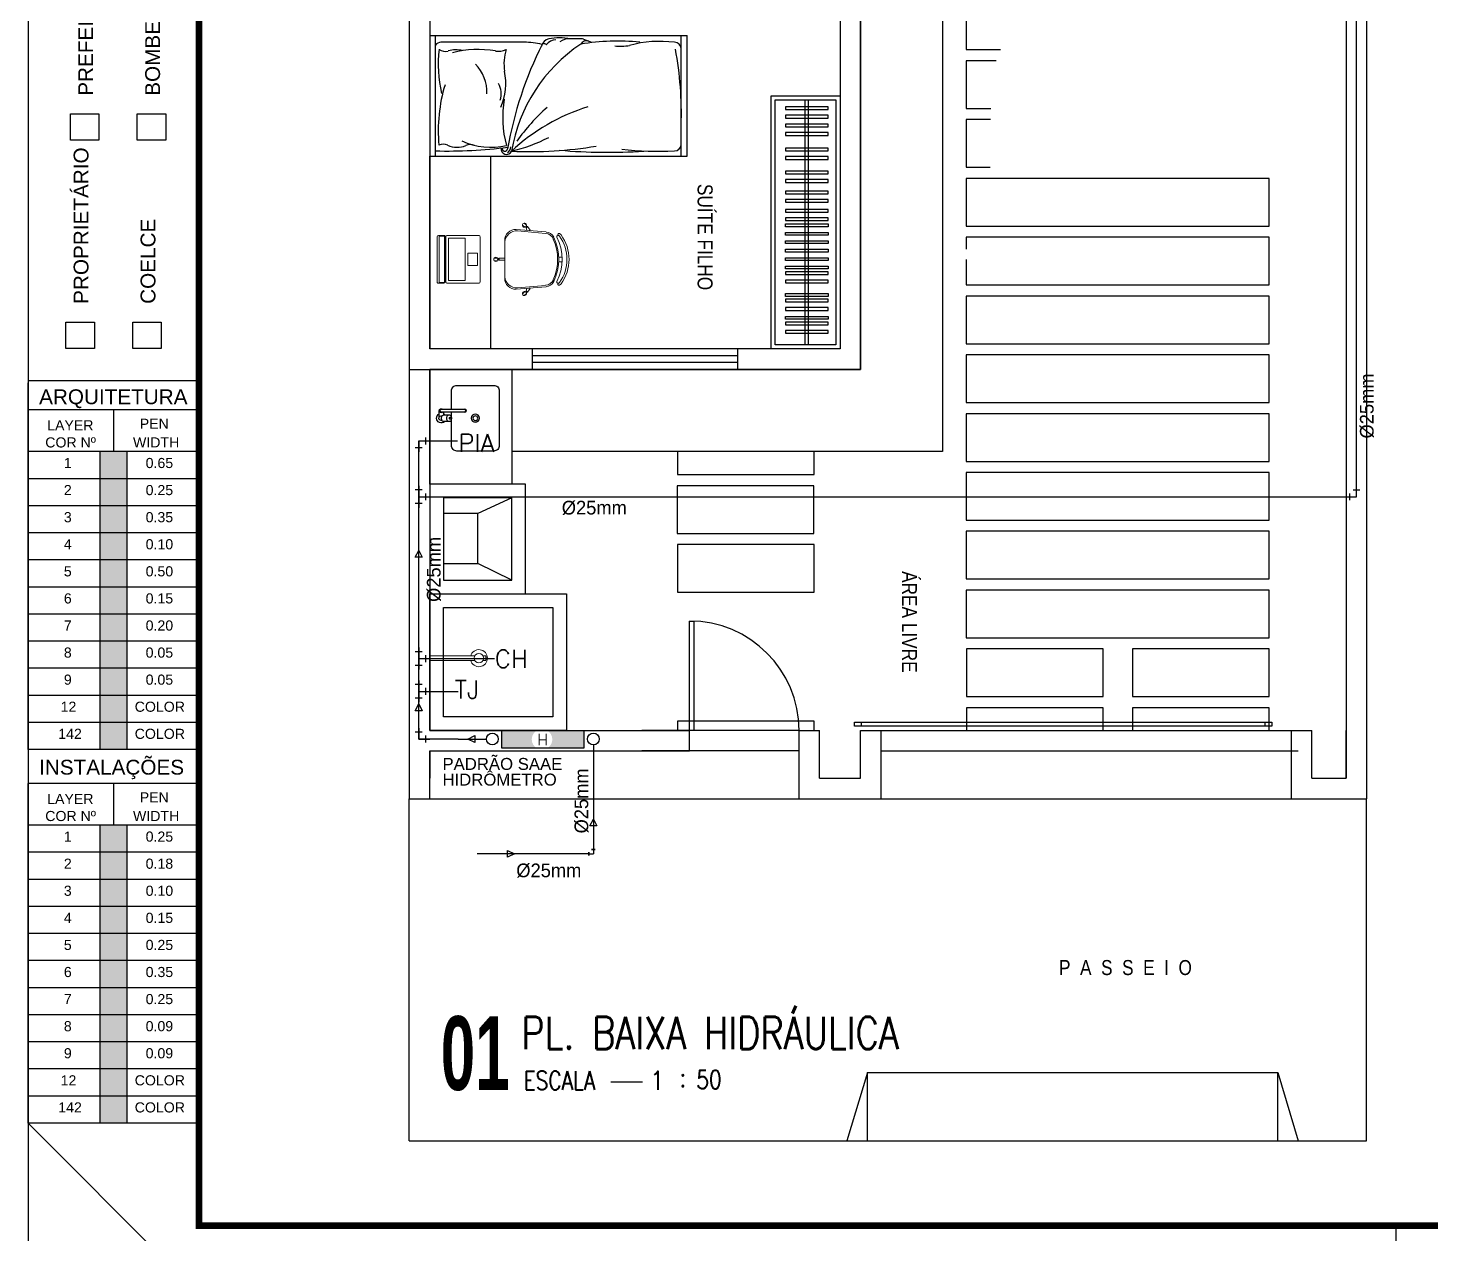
# Model space of a CAD drawing. Header units: millimetres. Extents: x -336 to -33, y -135 to 770.
# Drawn here: x -222.09 to -201.58, y 697.19 to 714.82 of the extents above; entities that cross this region are included whole.
import ezdxf
from ezdxf.enums import TextEntityAlignment as Align

# ---------------------------------------------------------------- set-up
doc = ezdxf.new("R2010")
doc.units = ezdxf.units.MM
doc.header["$LTSCALE"] = 50
doc.header["$MEASUREMENT"] = 0
doc.linetypes.add('CONTINU', pattern=[0])
doc.linetypes.add('HIDDEN2', pattern=[0.1875, 0.125, -0.0625])
doc.layers.get('0').update_dxf_attribs({"linetype": 'CONTINUOUS'})
for name, color, linetype in [('-HIDRO', 8, 'CONTINUOUS'), ('AF', 5, 'CONTINUOUS'), ('CONEXOES', 3, 'CONTINUOUS'), ('E-txt-g', 3, 'CONTINUOUS'), ('HID-TUBPRIMARIO', 5, 'CONTINUOUS'), ("PRANCHA - PROJETU'S", 7, 'CONTINUOUS'), ('Prumadas_T', 2, 'CONTINUOUS'), ('TEXTO', 4, 'CONTINUOUS')]:
    doc.layers.add(name, color=color, linetype=linetype)
doc.layers.add('E-Lay-9', color=9, linetype='CONTINUOUS', lineweight=9)
doc.layers.add('E-Txt-W', color=7, linetype='CONTINUOUS', lineweight=20)
doc.styles.add('100-25', font='ROMANS.shx', dxfattribs={"height": 0.12})
doc.styles.add('ARIAL', font='arial.ttf', dxfattribs={"height": 2})
doc.styles.add('CARIMBO_DADOS', font='arial.ttf', dxfattribs={"height": 0.1})
doc.styles.add('F2', font='swissc.ttf')
doc.styles.add('REG140', font='romans.shx', dxfattribs={"width": 0.8, "height": 0.35})
doc.styles.add('REG60', font='romans.shx', dxfattribs={"width": 0.8, "height": 0.15})
doc.styles.add('REG80', font='romans.shx', dxfattribs={"width": 0.8, "height": 0.2})
doc.styles.add('ROMANS', font='romans', dxfattribs={"height": 0.1})
doc.styles.add('SANSSERIF2', font='sanssb__.ttf', dxfattribs={"width": 0.8})

# ---------------------------------------------------------------- blocks, each defined once
blk = doc.blocks.new('ADFSGASDFG')
at = {"layer": "PRANCHA - PROJETU'S"}
h = blk.add_hatch(color=1, dxfattribs=at)
h.set_gradient(color1=(255, 0, 0), color2=(255, 0, 0), tint=1)
h.paths.add_polyline_path([(278.03, 60.265), (277.634, 60.265), (277.634, 59.869), (278.03, 59.869)])
h = blk.add_hatch(color=1, dxfattribs=at)
h.set_gradient(color1=(255, 255, 0), color2=(255, 255, 0), tint=1)
h.paths.add_polyline_path([(278.03, 59.473), (278.03, 59.869), (277.634, 59.869), (277.634, 59.473)])
h = blk.add_hatch(color=1, dxfattribs=at)
h.set_gradient(color1=(0, 255, 0), color2=(0, 255, 0), tint=1)
h.paths.add_polyline_path([(278.03, 59.473), (277.634, 59.473), (277.634, 59.077), (278.03, 59.077)])
h = blk.add_hatch(color=1, dxfattribs=at)
h.set_gradient(color1=(0, 255, 255), color2=(0, 255, 255), tint=1)
h.paths.add_polyline_path([(278.03, 59.077), (277.634, 59.077), (277.634, 58.681), (278.03, 58.681)])
h = blk.add_hatch(color=1, dxfattribs=at)
h.set_gradient(color1=(0, 0, 255), color2=(0, 0, 255), tint=1)
h.paths.add_polyline_path([(278.03, 58.681), (277.634, 58.681), (277.634, 58.285), (278.03, 58.285)])
h = blk.add_hatch(color=1, dxfattribs=at)
h.set_gradient(color1=(255, 0, 255), color2=(255, 0, 255), tint=1)
h.paths.add_polyline_path([(278.03, 58.285), (277.634, 58.285), (277.634, 57.889), (278.03, 57.889)])
h = blk.add_hatch(color=1, dxfattribs=at)
h.set_gradient(color1=(255, 255, 255), tint=1)
h.paths.add_polyline_path([(278.03, 57.889), (277.634, 57.889), (277.634, 57.493), (278.03, 57.493)])
h = blk.add_hatch(color=1, dxfattribs=at)
h.set_gradient(color1=(128, 128, 128), color2=(128, 128, 128), tint=1)
h.paths.add_polyline_path([(278.03, 57.493), (277.634, 57.493), (277.634, 57.097), (278.03, 57.097)])
h = blk.add_hatch(color=1, dxfattribs=at)
h.set_gradient(color1=(192, 192, 192), color2=(192, 192, 192), tint=1)
h.paths.add_polyline_path([(278.03, 57.097), (277.634, 57.097), (277.634, 56.701), (278.03, 56.701)])
h = blk.add_hatch(color=1, dxfattribs=at)
h.set_gradient(color1=(204, 0, 0), color2=(204, 0, 0), tint=1)
h.paths.add_polyline_path([(278.03, 56.305), (278.03, 56.701), (277.634, 56.701), (277.634, 56.305)])
h = blk.add_hatch(color=1, dxfattribs=at)
h.set_gradient(color1=(0, 153, 204), color2=(0, 153, 204), tint=1)
h.paths.add_polyline_path([(278.03, 56.305), (277.634, 56.305), (277.634, 55.909), (278.03, 55.909)])
h = blk.add_hatch(color=1, dxfattribs=at)
h.set_gradient(color1=(255, 0, 0), color2=(255, 0, 0), tint=1)
h.paths.add_polyline_path([(278.03, 54.802), (277.634, 54.802), (277.634, 54.406), (278.03, 54.406)])
h = blk.add_hatch(color=1, dxfattribs=at)
h.set_gradient(color1=(255, 255, 0), color2=(255, 255, 0), tint=1)
h.paths.add_polyline_path([(278.03, 54.01), (278.03, 54.406), (277.634, 54.406), (277.634, 54.01)])
h = blk.add_hatch(color=1, dxfattribs=at)
h.set_gradient(color1=(0, 255, 0), color2=(0, 255, 0), tint=1)
h.paths.add_polyline_path([(278.03, 54.01), (277.634, 54.01), (277.634, 53.614), (278.03, 53.614)])
h = blk.add_hatch(color=1, dxfattribs=at)
h.set_gradient(color1=(0, 255, 255), color2=(0, 255, 255), tint=1)
h.paths.add_polyline_path([(278.03, 53.614), (277.634, 53.614), (277.634, 53.218), (278.03, 53.218)])
h = blk.add_hatch(color=1, dxfattribs=at)
h.set_gradient(color1=(0, 0, 255), color2=(0, 0, 255), tint=1)
h.paths.add_polyline_path([(278.03, 53.218), (277.634, 53.218), (277.634, 52.822), (278.03, 52.822)])
h = blk.add_hatch(color=1, dxfattribs=at)
h.set_gradient(color1=(255, 0, 255), color2=(255, 0, 255), tint=1)
h.paths.add_polyline_path([(278.03, 52.822), (277.634, 52.822), (277.634, 52.426), (278.03, 52.426)])
h = blk.add_hatch(color=1, dxfattribs=at)
h.set_gradient(color1=(255, 255, 255), tint=1)
h.paths.add_polyline_path([(278.03, 52.426), (277.634, 52.426), (277.634, 52.03), (278.03, 52.03)])
h = blk.add_hatch(color=1, dxfattribs=at)
h.set_gradient(color1=(128, 128, 128), color2=(128, 128, 128), tint=1)
h.paths.add_polyline_path([(278.03, 52.03), (277.634, 52.03), (277.634, 51.634), (278.03, 51.634)])
h = blk.add_hatch(color=1, dxfattribs=at)
h.set_gradient(color1=(192, 192, 192), color2=(192, 192, 192), tint=1)
h.paths.add_polyline_path([(278.03, 51.634), (277.634, 51.634), (277.634, 51.238), (278.03, 51.238)])
h = blk.add_hatch(color=1, dxfattribs=at)
h.set_gradient(color1=(204, 0, 0), color2=(204, 0, 0), tint=1)
h.paths.add_polyline_path([(278.03, 50.842), (278.03, 51.238), (277.634, 51.238), (277.634, 50.842)])
h = blk.add_hatch(color=1, dxfattribs=at)
h.set_gradient(color1=(0, 153, 204), color2=(0, 153, 204), tint=1)
h.paths.add_polyline_path([(278.03, 50.842), (277.634, 50.842), (277.634, 50.446), (278.03, 50.446)])
at = {"layer": "PRANCHA - PROJETU'S", "color": 1}
for p, q in [((276.578, 107.346), (276.578, 47.946)), ((279.078, 47.946), (276.578, 50.446)), ((296.578, 48.946), (296.578, 47.946))]:
    blk.add_line(p, q, dxfattribs=at)
at = {"layer": "PRANCHA - PROJETU'S"}
for p, q in [((279.086, 61.299), (276.578, 61.299)), ((276.578, 55.909), (276.578, 61.272)), ((279.086, 60.876), (276.578, 60.876)), ((279.086, 60.876), (276.578, 60.876)), ((277.832, 60.265), (277.832, 60.876)), ((279.086, 60.876), (279.086, 55.909)), ((279.086, 60.265), (276.578, 60.265)), ((277.634, 55.909), (277.634, 60.265)), ((278.03, 55.909), (278.03, 60.265)), ((279.086, 59.869), (276.578, 59.869)), ((279.086, 59.473), (276.578, 59.473)), ((279.086, 59.077), (276.578, 59.077)), ((279.086, 58.681), (276.578, 58.681)), ((279.086, 58.285), (276.578, 58.285)), ((279.086, 57.889), (276.578, 57.889)), ((279.086, 57.493), (276.578, 57.493)), ((279.086, 57.097), (276.578, 57.097)), ((279.086, 56.701), (276.578, 56.701)), ((279.086, 56.305), (276.578, 56.305)), ((279.086, 55.909), (276.578, 55.909)), ((279.086, 55.413), (276.578, 55.413)), ((276.578, 50.446), (276.578, 55.413)), ((277.832, 54.802), (277.832, 55.413)), ((279.086, 55.413), (279.086, 50.446)), ((279.086, 54.802), (276.578, 54.802)), ((277.634, 50.446), (277.634, 54.802)), ((278.03, 50.446), (278.03, 54.802)), ((279.086, 54.406), (276.578, 54.406)), ((279.086, 54.01), (276.578, 54.01)), ((279.086, 53.614), (276.578, 53.614)), ((279.086, 53.218), (276.578, 53.218)), ((279.086, 52.822), (276.578, 52.822)), ((279.086, 52.426), (276.578, 52.426)), ((279.086, 52.03), (276.578, 52.03)), ((279.086, 51.634), (276.578, 51.634)), ((279.086, 51.238), (276.578, 51.238)), ((279.086, 50.842), (276.578, 50.842)), ((279.086, 50.446), (276.578, 50.446))]:
    blk.add_line(p, q, dxfattribs=at)
at = {"layer": "PRANCHA - PROJETU'S", "color": 4, "const_width": 0.1}
blk.add_lwpolyline([(279.078, 106.346), (359.678, 106.346), (359.678, 48.946), (279.078, 48.946)], close=True, dxfattribs=at)
at = {"layer": "PRANCHA - PROJETU'S"}
for points in [[(277.197, 65.206), (277.615, 65.206), (277.615, 64.821), (277.197, 64.821)], [(278.176, 65.206), (278.594, 65.206), (278.594, 64.821), (278.176, 64.821)], [(277.13, 62.158), (277.548, 62.158), (277.548, 61.773), (277.13, 61.773)], [(278.109, 62.158), (278.526, 62.158), (278.526, 61.773), (278.109, 61.773)]]:
    blk.add_lwpolyline(points, close=True, dxfattribs=at)
at = {"layer": "PRANCHA - PROJETU'S", "color": 2, "style": 'ARIAL'}
for s, height, p in [('PREFEITURA', 0.2168, (277.312, 65.469)), ('BOMBEIROS', 0.2168, (278.291, 65.469)), ('PROPRIETÁRIO', 0.21676, (277.245, 62.426)), ('COELCE', 0.2168, (278.224, 62.426))]:
    blk.add_text(s, height=height, rotation=90, dxfattribs=at).set_placement(p, align=Align.TOP_LEFT)
for s, p in [('ARQUITETURA', (276.74, 61.176)), ('INSTALAÇÕES', (276.74, 55.759))]:
    blk.add_text(s, height=0.21676, dxfattribs=at).set_placement(p, align=Align.TOP_LEFT)
at = {"layer": "PRANCHA - PROJETU'S", "style": 'ARIAL'}
for s, height, p in [('LAYER', 0.1479, (276.858, 60.724)), ('PEN', 0.1479, (278.211, 60.747)), ('COR Nº', 0.1479, (276.83, 60.474)), ('WIDTH', 0.1479, (278.113, 60.474)), ('1', 0.148, (277.102, 60.173)), ('0.65', 0.1479, (278.298, 60.173)), ('2', 0.148, (277.102, 59.777)), ('0.25', 0.1479, (278.298, 59.777)), ('3', 0.148, (277.102, 59.381)), ('0.35', 0.1479, (278.298, 59.381)), ('4', 0.148, (277.102, 58.985)), ('0.10', 0.1479, (278.298, 58.985)), ('5', 0.148, (277.102, 58.589)), ('0.50', 0.1479, (278.298, 58.589)), ('6', 0.148, (277.102, 58.193)), ('0.15', 0.1479, (278.298, 58.193)), ('7', 0.148, (277.102, 57.797)), ('0.20', 0.1479, (278.298, 57.797)), ('8', 0.148, (277.102, 57.401)), ('0.05', 0.1479, (278.298, 57.401)), ('9', 0.148, (277.102, 57.005)), ('0.05', 0.1479, (278.298, 57.005)), ('12', 0.1479, (277.055, 56.609)), ('COLOR', 0.1479, (278.138, 56.609)), ('142', 0.1479, (277.02, 56.213)), ('COLOR', 0.1479, (278.138, 56.213)), ('LAYER', 0.1479, (276.858, 55.261)), ('PEN', 0.1479, (278.211, 55.284)), ('COR Nº', 0.1479, (276.83, 55.011)), ('WIDTH', 0.1479, (278.113, 55.011)), ('1', 0.148, (277.102, 54.71)), ('0.25', 0.1479, (278.298, 54.71)), ('2', 0.148, (277.102, 54.314)), ('0.18', 0.1479, (278.298, 54.314)), ('3', 0.148, (277.102, 53.918)), ('0.10', 0.1479, (278.298, 53.918)), ('4', 0.148, (277.102, 53.522)), ('0.15', 0.1479, (278.298, 53.522)), ('0.25', 0.1479, (278.298, 53.126)), ('5', 0.148, (277.102, 53.126)), ('6', 0.148, (277.102, 52.73)), ('0.35', 0.1479, (278.298, 52.73)), ('7', 0.148, (277.102, 52.334)), ('0.25', 0.1479, (278.298, 52.334)), ('8', 0.148, (277.102, 51.938)), ('0.09', 0.1479, (278.298, 51.938)), ('9', 0.148, (277.102, 51.542)), ('0.09', 0.1479, (278.298, 51.542)), ('12', 0.1479, (277.055, 51.146)), ('COLOR', 0.1479, (278.138, 51.146)), ('142', 0.1479, (277.02, 50.75)), ('COLOR', 0.1479, (278.138, 50.75))]:
    blk.add_text(s, height=height, dxfattribs=at).set_placement(p, align=Align.TOP_LEFT)
blk = doc.blocks.new('TXT-AMB75')
at = {"layer": 'E-txt-g', "style": 'REG80', "width": 0.8, "flags": 8}
blk.add_attdef('TXT', text='', height=0.2, dxfattribs=at).set_placement((0.005, 0.296), align=Align.CENTER)
at = {"layer": 'E-Txt-W', "style": 'REG60', "width": 0.8, "flags": 8}
blk.add_attdef('TXT', text='', height=0.15, dxfattribs=at).set_placement((0.005, 0.027), align=Align.CENTER)
blk = doc.blocks.new('Cadeira')
at = {"layer": 'E-Lay-9', "color": 8}
for p, q in [((-0.139, 0), (0.139, 0)), ((-0.009, 0.054), (-0.009, 0.077)), ((-0.008, 0), (-0.008, 0.043)), ((-0.008, 0.043), (-0.006, 0.043)), ((0.006, 0.043), (0.007, 0.043)), ((0.007, 0), (0.007, 0.043)), ((0.01, 0.054), (0.01, 0.077)), ((-0.219, -0.084), (-0.2, -0.302)), ((-0.209, -0.094), (-0.19, -0.298)), ((0.209, -0.094), (0.19, -0.298)), ((0.219, -0.084), (0.2, -0.302)), ((-0.25, -0.159), (-0.265, -0.141)), ((-0.236, -0.147), (-0.251, -0.129)), ((-0.24, -0.165), (-0.241, -0.166)), ((-0.213, -0.185), (-0.241, -0.166)), ((-0.23, -0.156), (-0.231, -0.158)), ((-0.214, -0.162), (-0.23, -0.156)), ((0.213, -0.185), (0.241, -0.166)), ((0.214, -0.162), (0.23, -0.156)), ((0.23, -0.156), (0.231, -0.158)), ((0.236, -0.147), (0.251, -0.129)), ((0.24, -0.165), (0.241, -0.166)), ((0.25, -0.159), (0.265, -0.141)), ((-0.017, -0.396), (-0.017, -0.42)), ((0.017, -0.396), (0.017, -0.42))]:
    blk.add_line(p, q, dxfattribs=at)
blk.add_lwpolyline([(0.163, -0.381, -0.237888), (-0.163, -0.381, 0.605717), (-0.174, -0.395, 0.122717), (-0.17, -0.4, 0.323529), (0.17, -0.4, 0.122717), (0.174, -0.395, 0.605717)], format="xyb", close=True, dxfattribs=at)
for centre in [(0, 0.047), (-0.238, -0.158), (0.238, -0.158)]:
    blk.add_circle(centre, 0.005, dxfattribs=at)
for centre, radius, start, end in [((-0.139, -0.08), 0.08, 90, 182.5692), ((0, 0.065), 0.015, 281.6334, 257.4537), ((0, 0.048), 0.0075, 221.8103, 318.1897), ((0.139, -0.08), 0.08, 357.4308, 90), ((-0.12, -0.089), 0.0887, 95.5925, 183.2522), ((0.12, -0.089), 0.0887, 356.7478, 84.4075), ((-0.25, -0.144), 0.015, 322.5463, 298.3666), ((-0.239, -0.157), 0.0075, 261.8103, 358.1897), ((0.239, -0.157), 0.0075, 181.8103, 278.1897), ((0.25, -0.144), 0.015, 241.6334, 217.4537), ((-0.13, -0.296), 0.07, 185.1212, 243.6047), ((-0.12, -0.292), 0.07, 185.2999, 245.7361), ((0.12, -0.292), 0.07, 294.2639, 354.7001), ((0.13, -0.296), 0.07, 296.3953, 354.8788), ((-0.182, -0.396), 0.00782, 29.8109, 225.3255), ((-0.163, -0.39), 0.0275, 205.1455, 233.4571), ((-0.163, -0.39), 0.0125, 205.1455, 233.1301), ((0, -0.034), 0.362, 243.6047, 296.3953), ((0, -0.025), 0.362, 245.7361, 294.2639), ((0.182, -0.396), 0.00782, 314.6745, 150.1891), ((0.163, -0.39), 0.0275, 306.5429, 334.8545), ((0, -0.165), 0.305, 234.1238, 305.8762)]:
    blk.add_arc(centre, radius, start, end, dxfattribs=at)
blk = doc.blocks.new('Notebook')
at = {"layer": 'E-Lay-9', "color": 8}
for p, q in [((0.165, 0.315), (-0.165, 0.315)), ((-0.175, 0.305), (-0.175, 0.3)), ((-0.175, 0.3), (-0.175, 0.265)), ((-0.165, 0.255), (0.165, 0.255)), ((0.175, 0.3), (0.175, 0.305)), ((0.175, 0.265), (0.175, 0.3))]:
    blk.add_line(p, q, dxfattribs=at)
for points in [[(-0.165, 0), (0.165, 0, 0.414214), (0.175, 0.01), (0.175, 0.24, 0.414214), (0.165, 0.25), (-0.165, 0.25, 0.414214), (-0.175, 0.24), (-0.175, 0.01, 0.414214)], [(-0.165, 0.26), (0.165, 0.26, 0.414214), (0.17, 0.265), (0.17, 0.295, 0.414214), (0.165, 0.3), (-0.165, 0.3, 0.414214), (-0.17, 0.295), (-0.17, 0.265, 0.414214)]]:
    blk.add_lwpolyline(points, format="xyb", close=True, dxfattribs=at)
for points in [[(-0.155, 0.11), (0.155, 0.11), (0.155, 0.23), (-0.155, 0.23)], [(-0.105, 0.25), (-0.145, 0.25), (-0.145, 0.255), (-0.105, 0.255)], [(0.105, 0.25), (0.145, 0.25), (0.145, 0.255), (0.105, 0.255)], [(-0.045, 0.02), (0.045, 0.02), (0.045, 0.09), (-0.045, 0.09)]]:
    blk.add_lwpolyline(points, close=True, dxfattribs=at)
for centre, start, end in [((-0.165, 0.305), 90, 180), ((0.165, 0.305), 0, 90), ((-0.165, 0.265), 180, 270), ((0.165, 0.265), 270, 360)]:
    blk.add_arc(centre, 0.01, start, end, dxfattribs=at)
blk = doc.blocks.new('Cuba coz')
at = {"color": 8}
blk.add_line((7.5, -4.5), (7.5, -2.4), dxfattribs=at)
for points in [[(13.4, -6.5), (13.4, -20, 0.414214), (17.4, -24), (44.4, -24, 0.414214), (48.4, -20), (48.4, 20, 0.414214), (44.4, 24), (17.4, 24, 0.414214), (13.4, 20), (13.4, 0.7)], [(6.7, 1.7), (6, 1.7, 0.546464), (4.4, -0.7, -0.10784), (4.5, -1.1), (4.5, -5.5)], [(11.7, 2.5), (8, 2.5, 0.133256), (7.3, 2.3, 0.106756), (6.7, 1.8, 0.082828), (6.3, 1, 0.071352), (6.2, 0, 0.071352), (6.3, -1, 0.082828), (6.7, -1.8, 0.106756), (7.3, -2.3, 0.133256), (8, -2.5), (11.7, -2.5)], [(4.4, -0.7, 0.293273), (6, -1.8), (6.7, -1.8)], [(13.4, -1), (13.4, -4.5, 0.414214)]]:
    blk.add_lwpolyline(points, format="xyb", dxfattribs=at)
for points in [[(11.7, -2.5, 0.133256), (12.4, -2.3, 0.106756), (13, -1.8, 0.082828), (13.3, -1, 0.071352), (13.5, 0, 0.071352), (13.3, 1, 0.082828), (13, 1.8, 0.106756), (12.4, 2.3, 0.133256), (11.7, 2.5, 0.133256), (11.1, 2.3, 0.106756), (10.5, 1.8, 0.082828), (10.1, 1, 0.071352), (10, 0, 0.071352), (10.1, -1, 0.082828), (10.5, -1.8, 0.106756), (11.1, -2.3, 0.133256)], [(12.5, 0.7, 0.133256), (12.3, 0.7, 0.106756), (12.1, 0.5, 0.082828), (12, 0.3, 0.071352), (11.9, 0, 0.071352), (12, -0.3, 0.082828), (12.1, -0.5, 0.106756), (12.3, -0.7, 0.133256), (12.5, -0.8, 0.133256), (12.7, -0.7, 0.106756), (12.8, -0.5, 0.082828), (13, -0.3, 0.071352), (13, 0, 0.071352), (13, 0.3, 0.082828), (12.8, 0.5, 0.106756), (12.7, 0.7, 0.133256)], [(6, -6.5), (23, -6.5, 1), (23, -4.5), (6, -4.5, 1)]]:
    blk.add_lwpolyline(points, format="xyb", close=True, dxfattribs=at)
for radius in [3, 1.75]:
    blk.add_circle((30.9, 0), radius, dxfattribs=at)
for centre, radius, start, end in [((6, 0), 3.5, 45.5847, 244.6231), ((6, -5.5), 1.5, 41.8103, 318.1897), ((6, 0), 3.5, 295.3769, 314.4153), ((23, -5.5), 1.25, 233.1301, 126.8699)]:
    blk.add_arc(centre, radius, start, end, dxfattribs=at)
blk = doc.blocks.new('Chuveiro')
at = {"layer": 'E-Lay-9', "color": 8}
for p, q in [((-0.031, 0.016), (-0.36, 0.016)), ((0.051, 0.016), (0.031, 0.016)), ((0.051, 0.016), (0.051, -0.016)), ((-0.031, -0.016), (-0.36, -0.016)), ((0.051, -0.016), (0.031, -0.016))]:
    blk.add_line(p, q, dxfattribs=at)
blk.add_circle((0, 0), 0.0348, dxfattribs=at)
for centre, radius, start, end in [((0, 0), 0.0624, 194.4775, 165.5225), ((0.009, 0), 0.0444, 339.4266, 20.5734)]:
    blk.add_arc(centre, radius, start, end, dxfattribs=at)
blk = doc.blocks.new('CRBODADOSÇ')
at = {"layer": "PRANCHA - PROJETU'S", "color": 3}
blk.add_line((164.825, 196.917), (165.288, 196.917), dxfattribs=at)
at = {"layer": "PRANCHA - PROJETU'S", "color": 3, "style": 'REG80', "width": 0.8}
for s, p in [('ESCALA', (163.548, 196.799)), ('1', (165.407, 196.799)), (':', (165.829, 196.842))]:
    blk.add_text(s, height=0.27, dxfattribs=at).set_placement(p)
at = {"layer": "PRANCHA - PROJETU'S", "color": 2, "style": 'REG140', "width": 0.8}
for tag, p in [('PROJETO', (163.521, 198.067)), ('DESENHO', (163.516, 197.395))]:
    blk.add_attdef(tag, p, '', height=0.472, dxfattribs=at)
at = {"layer": "PRANCHA - PROJETU'S", "style": 'SANSSERIF2', "width": 0.6}
blk.add_attdef('00', text='', height=1.08, dxfattribs=at).set_placement((162.84, 196.795), align=Align.CENTER)
at = {"layer": "PRANCHA - PROJETU'S", "color": 3, "style": 'REG80', "width": 0.8}
blk.add_attdef('ESCALA', (166.075, 196.813), '', height=0.27, dxfattribs=at)

msp = doc.modelspace()

# ---------------------------------------------------------------- hatches: boundary and pattern name
at = {"layer": 'HID-TUBPRIMARIO'}
h = msp.add_hatch(color=256, dxfattribs=at)
h.paths.add_polyline_path([(-214.497, 704.293), (-213.963, 704.293), (-213.963, 704.553), (-214.5, 704.553, -0.270224), (-214.423, 704.423, -0.265974)])
h.paths.add_polyline_path([(-215.163, 704.293), (-214.649, 704.293, -0.265974), (-214.724, 704.423, -0.270224), (-214.647, 704.553), (-215.163, 704.553)])

# ---------------------------------------------------------------- linework, layer by layer
at = {"layer": '-HIDRO', "linetype": 'Continuous'}
for p, q in [((-216.516, 753.553), (-216.516, 703.553)), ((-202.516, 753.553), (-202.516, 703.553)), ((-202.816, 753.253), (-202.816, 703.853)), ((-216.216, 716.533), (-216.216, 710.133)), ((-210.216, 716.533), (-210.216, 710.133)), ((-209.916, 716.533), (-209.916, 709.833)), ((-208.716, 715.333), (-208.716, 708.633)), ((-214.716, 710.133), (-216.216, 710.133)), ((-214.716, 710.133), (-214.716, 709.833)), ((-210.216, 710.133), (-211.716, 710.133)), ((-211.716, 710.133), (-211.716, 709.833)), ((-216.216, 709.833), (-216.216, 704.553)), ((-214.716, 709.833), (-216.216, 709.833)), ((-215.016, 709.833), (-215.016, 708.153)), ((-209.916, 709.833), (-211.716, 709.833)), ((-208.716, 708.633), (-215.016, 708.633)), ((-215.016, 707.953), (-215.51, 707.726)), ((-215.016, 706.753), (-215.51, 706.995)), ((-216.216, 704.553), (-212.416, 704.553)), ((-211.516, 704.553), (-213.116, 704.553)), ((-212.416, 704.253), (-212.416, 704.553)), ((-210.816, 704.553), (-212.416, 704.553)), ((-210.816, 704.553), (-210.516, 704.553)), ((-210.816, 703.553), (-210.816, 704.553)), ((-210.516, 703.853), (-210.516, 704.553)), ((-209.916, 704.553), (-209.616, 704.553)), ((-209.916, 703.853), (-209.916, 704.553)), ((-209.616, 703.553), (-209.616, 704.553)), ((-209.616, 704.553), (-203.616, 704.553)), ((-209.516, 704.553), (-203.516, 704.553)), ((-203.616, 704.553), (-203.316, 704.553)), ((-203.616, 703.553), (-203.616, 704.553)), ((-203.316, 703.853), (-203.316, 704.553)), ((-202.816, 703.853), (-202.816, 704.553)), ((-216.216, 704.253), (-216.216, 703.853)), ((-216.216, 703.553), (-216.216, 704.253)), ((-216.216, 704.253), (-213.516, 704.253)), ((-213.516, 704.253), (-212.416, 704.253)), ((-213.516, 704.253), (-213.516, 704.253)), ((-211.516, 704.253), (-213.116, 704.253)), ((-210.816, 704.253), (-212.416, 704.253)), ((-209.616, 704.253), (-203.616, 704.253)), ((-209.516, 704.253), (-203.516, 704.253)), ((-210.516, 703.853), (-209.916, 703.853)), ((-203.316, 703.853), (-202.816, 703.853)), ((-216.516, 698.553), (-216.516, 703.553)), ((-216.516, 703.553), (-216.216, 703.553)), ((-216.216, 703.553), (-213.516, 703.553)), ((-210.816, 703.553), (-209.616, 703.553)), ((-203.616, 703.553), (-202.816, 703.553)), ((-202.816, 703.553), (-202.516, 703.553)), ((-202.516, 698.553), (-202.516, 703.553)), ((-209.816, 699.553), (-210.116, 698.553)), ((-209.816, 698.553), (-209.816, 699.553)), ((-209.816, 699.553), (-203.816, 699.553)), ((-203.816, 698.553), (-203.816, 699.553)), ((-203.816, 699.553), (-203.516, 698.553)), ((-216.516, 698.553), (-202.516, 698.553))]:
    msp.add_line(p, q, dxfattribs=at)
at = {"layer": '-HIDRO'}
for p, q in [((-216.216, 714.715), (-212.453, 714.715)), ((-216.216, 714.715), (-216.216, 712.949)), ((-216.131, 712.949), (-216.131, 714.715)), ((-214, 714.666), (-214.194, 714.666)), ((-213.966, 714.66), (-213.848, 714.616)), ((-212.538, 712.949), (-212.538, 714.715)), ((-212.453, 712.949), (-212.453, 714.715)), ((-214.836, 714.616), (-216.052, 714.616)), ((-210.73, 713.774), (-210.73, 710.193)), ((-210.68, 713.774), (-210.68, 710.193)), ((-216.216, 712.949), (-212.453, 712.949)), ((-211.716, 710.133), (-214.716, 710.133)), ((-211.716, 710.033), (-214.716, 710.033)), ((-211.716, 709.933), (-214.716, 709.933)), ((-211.716, 709.833), (-214.716, 709.833))]:
    msp.add_line(p, q, dxfattribs=at)
at = {"layer": '-HIDRO', "linetype": 'HIDDEN2'}
for p, q in [((-213.516, 703.553), (-210.816, 703.553)), ((-209.616, 703.553), (-203.616, 703.553))]:
    msp.add_line(p, q, dxfattribs=at)
at = {"layer": '-HIDRO', "linetype": 'Continuous', "flags": 128}
msp.add_lwpolyline([(-205.816, 747.251), (-216.516, 747.251), (-216.516, 723.833), (-213.816, 723.833), (-213.816, 722.133), (-216.516, 722.133), (-216.516, 709.833), (-209.916, 709.833), (-209.916, 716.533), (-205.816, 716.533), (-205.816, 733.447), (-208.516, 733.447), (-208.516, 737.144), (-205.816, 737.144), (-205.816, 747.251)], dxfattribs=at)
at = {"layer": '-HIDRO', "linetype": 'Continuous'}
for points in [[(-206.372, 714.936), (-206.372, 715.206), (-208.37, 715.206), (-208.37, 714.509), (-207.87, 714.509)], [(-207.935, 714.346), (-208.37, 714.346), (-208.37, 713.649), (-208.012, 713.649)], [(-208.015, 713.485), (-208.37, 713.485), (-208.37, 712.789), (-208.02, 712.789)], [(-203.94, 712.625), (-208.37, 712.625), (-208.37, 711.929), (-203.94, 711.929)], [(-204.351, 711.929), (-203.94, 711.929), (-203.94, 712.625), (-204.314, 712.625)], [(-203.94, 711.765), (-208.37, 711.765), (-208.37, 711.59)], [(-204.339, 711.069), (-203.94, 711.069), (-203.94, 711.765), (-204.239, 711.765)], [(-208.37, 711.438), (-208.37, 711.069), (-203.94, 711.069)], [(-203.94, 710.905), (-208.37, 710.905), (-208.37, 710.209), (-203.94, 710.209)], [(-204.363, 710.209), (-203.94, 710.209), (-203.94, 710.905), (-204.336, 710.905)], [(-203.94, 710.045), (-208.37, 710.045), (-208.37, 709.348), (-203.94, 709.348)], [(-204.354, 710.045), (-204.365, 710.045)], [(-204.326, 709.348), (-203.94, 709.348), (-203.94, 710.045), (-204.321, 710.045)], [(-203.94, 709.185), (-208.37, 709.185), (-208.37, 708.488), (-203.94, 708.488)], [(-204.335, 708.488), (-203.94, 708.488), (-203.94, 709.185), (-204.328, 709.185)], [(-212.593, 708.633), (-212.593, 708.295), (-210.595, 708.295), (-210.595, 708.633)], [(-203.94, 708.325), (-208.37, 708.325), (-208.37, 707.628), (-203.94, 707.628)], [(-204.358, 708.325), (-204.387, 708.325)], [(-204.383, 708.488), (-204.359, 708.488)], [(-204.325, 707.628), (-203.94, 707.628), (-203.94, 708.325), (-204.33, 708.325)], [(-203.94, 707.465), (-208.37, 707.465), (-208.37, 706.768), (-203.94, 706.768)], [(-204.367, 706.768), (-203.94, 706.768), (-203.94, 707.465), (-204.324, 707.465)], [(-203.94, 706.605), (-208.37, 706.605), (-208.37, 705.908), (-203.94, 705.908)], [(-204.744, 705.908), (-203.94, 705.908), (-203.94, 706.605), (-204.397, 706.605)], [(-204.744, 705.048), (-203.94, 705.048), (-203.94, 705.745), (-204.397, 705.745)], [(-206.368, 704.553), (-206.368, 704.885), (-208.366, 704.885), (-208.366, 704.553)], [(-203.94, 704.553), (-203.94, 704.885), (-205.938, 704.885), (-205.938, 704.553)], [(-203.94, 704.553), (-203.94, 704.885), (-204.397, 704.885)], [(-210.595, 704.553), (-210.595, 704.691), (-212.593, 704.691), (-212.593, 704.553)]]:
    msp.add_lwpolyline(points, dxfattribs=at)
at = {"layer": '-HIDRO'}
for points in [[(-210.216, 713.834), (-210.216, 710.133), (-211.224, 710.133), (-211.224, 713.834)], [(-210.276, 713.774), (-210.276, 710.193), (-211.164, 710.193), (-211.164, 713.774)], [(-215.327, 710.133), (-216.216, 710.133), (-216.216, 712.949), (-215.327, 712.949)], [(-210.391, 710.607), (-210.391, 710.567), (-211.015, 710.567), (-211.015, 710.607)], [(-210.391, 710.485), (-210.391, 710.525), (-211.015, 710.525), (-211.015, 710.485)], [(-210.391, 710.361), (-210.391, 710.401), (-211.015, 710.401), (-211.015, 710.361)], [(-213.963, 704.553), (-213.963, 704.293), (-215.163, 704.293), (-215.163, 704.553)]]:
    msp.add_lwpolyline(points, close=True, dxfattribs=at)
at = {"layer": '-HIDRO', "ltscale": 0.5}
for points in [[(-210.391, 713.631), (-210.391, 713.671), (-211.015, 713.671), (-211.015, 713.631)], [(-210.391, 713.508), (-210.391, 713.548), (-211.015, 713.548), (-211.015, 713.508)], [(-210.391, 713.378), (-210.391, 713.418), (-211.015, 713.418), (-211.015, 713.378)], [(-210.391, 713.255), (-210.391, 713.295), (-211.015, 713.295), (-211.015, 713.255)], [(-210.391, 713.027), (-210.391, 713.067), (-211.015, 713.067), (-211.015, 713.027)], [(-210.391, 712.904), (-210.391, 712.944), (-211.015, 712.944), (-211.015, 712.904)], [(-210.391, 712.691), (-210.391, 712.731), (-211.015, 712.731), (-211.015, 712.691)], [(-210.391, 712.568), (-210.391, 712.608), (-211.015, 712.608), (-211.015, 712.568)], [(-210.391, 712.4), (-210.391, 712.44), (-211.015, 712.44), (-211.015, 712.4)], [(-210.391, 712.277), (-210.391, 712.317), (-211.015, 712.317), (-211.015, 712.277)], [(-210.391, 712.131), (-210.391, 712.171), (-211.015, 712.171), (-211.015, 712.131)], [(-210.391, 712.008), (-210.391, 712.048), (-211.015, 712.048), (-211.015, 712.008)], [(-210.391, 711.959), (-210.391, 711.919), (-211.015, 711.919), (-211.015, 711.959)], [(-210.391, 711.836), (-210.391, 711.796), (-211.015, 711.796), (-211.015, 711.836)], [(-210.391, 711.713), (-210.391, 711.673), (-211.015, 711.673), (-211.015, 711.713)], [(-210.391, 711.589), (-210.391, 711.549), (-211.015, 711.549), (-211.015, 711.589)], [(-210.391, 711.466), (-210.391, 711.426), (-211.015, 711.426), (-211.015, 711.466)], [(-210.391, 711.343), (-210.391, 711.303), (-211.015, 711.303), (-211.015, 711.343)], [(-210.391, 711.221), (-210.391, 711.261), (-211.015, 711.261), (-211.015, 711.221)], [(-210.391, 711.098), (-210.391, 711.138), (-211.015, 711.138), (-211.015, 711.098)], [(-210.391, 710.941), (-210.391, 710.901), (-211.015, 710.901), (-211.015, 710.941)], [(-210.391, 710.819), (-210.391, 710.859), (-211.015, 710.859), (-211.015, 710.819)], [(-210.391, 710.696), (-210.391, 710.736), (-211.015, 710.736), (-211.015, 710.696)]]:
    msp.add_lwpolyline(points, close=True, dxfattribs=at)
at = {"layer": '-HIDRO', "linetype": 'CONTINU'}
msp.add_lwpolyline([(-215.016, 709.833), (-215.016, 708.153), (-216.216, 708.153), (-216.216, 709.833)], close=True, dxfattribs=at)
at = {"layer": '-HIDRO', "linetype": 'Continuous'}
for points in [[(-216.216, 708.153), (-216.216, 706.553), (-214.816, 706.553), (-214.816, 708.153)], [(-212.598, 708.132), (-212.598, 707.435), (-210.599, 707.435), (-210.599, 708.132)], [(-216.016, 707.953), (-216.016, 706.753), (-215.016, 706.753), (-215.016, 707.953)], [(-216.016, 707.726), (-216.016, 706.995), (-215.51, 706.995), (-215.51, 707.726)], [(-212.593, 707.272), (-212.593, 706.575), (-210.595, 706.575), (-210.595, 707.272)], [(-214.216, 706.553), (-214.216, 704.553), (-216.216, 704.553), (-216.216, 706.553)], [(-214.416, 706.353), (-214.416, 704.753), (-216.016, 704.753), (-216.016, 706.353)], [(-212.416, 704.553), (-212.416, 706.153), (-212.356, 706.153), (-212.356, 704.553)], [(-208.366, 705.745), (-208.366, 705.048), (-206.368, 705.048), (-206.368, 705.745)], [(-205.938, 705.745), (-205.938, 705.048), (-203.94, 705.048), (-203.94, 705.745)], [(-210.003, 704.614), (-210.003, 704.674), (-204.003, 704.674), (-204.003, 704.614)], [(-209.903, 704.614), (-209.903, 704.674), (-203.903, 704.674), (-203.903, 704.614)]]:
    msp.add_lwpolyline(points, close=True, dxfattribs=at)
at = {"layer": '-HIDRO'}
for centre, radius, start, end in [((-214.444, 714.531), 0.138, 102.8827, 168.3869), ((-214.318, 713.981), 0.702, 76.9286, 102.8827), ((-214.181, 714.453), 0.213, 86.6017, 127.7302), ((-214, 714.567), 0.0988, 69.7541, 90), ((-214, 714.567), 0.0988, 69.7541, 90), ((-216.052, 714.517), 0.0988, 90, 143.1301), ((-214.326, 714.283), 1.766, 172.5099, 193.5732), ((-215.986, 714.641), 0.158, 234.3788, 285.1988), ((-215.83, 714.068), 0.437, 77.312, 105.1988), ((-215.509, 712.994), 1.517, 80.3711, 104.26), ((-215.213, 714.739), 0.254, 260.3711, 296.9649), ((-214.441, 714.304), 0.689, 162.3598, 189.3926), ((-209.632, 712.103), 5.528, 153.3271, 170.0569), ((-212.708, 712.639), 2.343, 123.6929, 170.5732), ((-214.853, 713.361), 1.256, 77.089, 89.2313), ((-214.536, 714.56), 0.0329, 38.531, 120.6976), ((-214.356, 714.453), 0.2, 94.6849, 140.5984), ((-213.922, 714.538), 0.0988, 69.7541, 149.4872), ((-213.471, 711.382), 3.251, 84.178, 99.5071), ((-213.424, 715.217), 0.659, 262.4747, 281.3425), ((-212.849, 712.921), 1.709, 82.8693, 105.1081), ((-212.637, 714.517), 0.0988, 360, 90), ((-217.759, 713.573), 5.223, 358.1405, 10.4224), ((-215.96, 713.886), 0.582, 357.8295, 45.0098), ((-215.996, 714.02), 0.892, 336.6878, 11.1217), ((-213.766, 713.323), 2.325, 163.2017, 185.199), ((-215.504, 713.86), 0.333, 344.1407, 27.6985), ((-213.62, 713.513), 1.529, 169.7638, 195.4497), ((-213.046, 710.913), 2.889, 107.2387, 133.0858), ((-212.611, 711.532), 2.848, 131.512, 144.8728), ((-215.693, 715.687), 2.748, 284.1894, 296.3096), ((-215.943, 719.659), 6.633, 268.3703, 277.5322), ((-216.02, 712.961), 0.163, 65.7877, 111.7124), ((-215.817, 713.414), 0.334, 245.7877, 292.8808), ((-215.321, 714.088), 1.008, 245.118, 282.9862), ((-215.621, 712.95), 0.17, 69.0161, 112.8808), ((-215.093, 713.059), 0.0818, 171.6091, 333.9382), ((-215.118, 713.066), 0.0413, 171.2915, 348.1256), ((-215.112, 713.082), 0.0818, 292.6052, 4.4989), ((-214.76, 718.942), 5.925, 267.4941, 279.5094), ((-213.612, 720.927), 7.92, 264.9255, 273.8008), ((-212.874, 717.37), 4.348, 262.9481, 273.1174), ((-212.637, 713.127), 0.0988, 270, 360)]:
    msp.add_arc(centre, radius, start, end, dxfattribs=at)
at = {"layer": '-HIDRO', "linetype": 'HIDDEN2'}
msp.add_arc((-212.416, 704.553), 1.6, 0, 90, dxfattribs=at)
at = {"layer": 'AF', "color": 5, "linetype": 'Continuous'}
for p, q in [((-202.665, 707.97), (-202.665, 750.517)), ((-216.376, 705.823), (-216.376, 708.787)), ((-216.376, 708.787), (-215.811, 708.787)), ((-216.376, 707.97), (-215.904, 707.97)), ((-215.904, 707.97), (-202.665, 707.97)), ((-216.376, 705.604), (-215.266, 705.604)), ((-216.376, 705.125), (-215.801, 705.125)), ((-215.802, 704.428), (-216.376, 704.428))]:
    msp.add_line(p, q, dxfattribs=at)
at = {"layer": 'AF', "linetype": 'Continuous'}
msp.add_line((-216.376, 704.428), (-216.376, 705.823), dxfattribs=at)
at = {"layer": 'AF', "color": 5}
msp.add_line((-215.802, 704.428), (-215.387, 704.428), dxfattribs=at)
at = {"layer": 'AF'}
for p, q in [((-213.823, 704.34), (-213.823, 702.814)), ((-213.889, 702.748), (-215.521, 702.748))]:
    msp.add_line(p, q, dxfattribs=at)
at = {"layer": 'AF', "color": 2}
for p in [(-213.823, 702.814), (-213.889, 702.748)]:
    msp.add_line(p, (-213.823, 702.748), dxfattribs=at)
at = {"layer": 'AF', "color": 5}
for points in [[(-216.376, 707.185, 0), (-216.326, 707.085, 0), (-216.426, 707.085, 0), (-216.376, 707.185, 0)], [(-216.376, 704.94, 0), (-216.326, 704.84, 0), (-216.426, 704.84, 0), (-216.376, 704.94, 0)], [(-215.656, 704.428, 0), (-215.556, 704.478, 0), (-215.556, 704.378, 0), (-215.656, 704.428, 0)], [(-213.823, 703.258, 0), (-213.773, 703.158, 0), (-213.873, 703.158, 0), (-213.823, 703.258, 0)], [(-214.976, 702.748, 0), (-215.076, 702.698, 0), (-215.076, 702.798, 0), (-214.976, 702.748, 0)]]:
    msp.add_polyline3d(points, dxfattribs=at)
at = {"layer": 'AF', "color": 2, "extrusion": (-1, 0, 0)}
msp.add_circle((-702.748, 0, 213.889), 0.025, dxfattribs=at)
at = {"layer": 'AF', "color": 2, "extrusion": (0, 1, 0)}
msp.add_circle((213.823, 0, 702.814), 0.025, dxfattribs=at)
at = {"layer": 'CONEXOES', "color": 2}
for p, q in [((-216.376, 708.787), (-216.376, 708.627)), ((-216.376, 708.787), (-216.216, 708.787)), ((-216.276, 708.837), (-216.276, 708.737)), ((-216.326, 708.687), (-216.426, 708.687)), ((-216.376, 708.13), (-216.376, 707.81)), ((-202.665, 707.97), (-202.665, 708.13)), ((-216.326, 708.07), (-216.426, 708.07)), ((-216.376, 707.97), (-216.216, 707.97)), ((-216.276, 708.02), (-216.276, 707.92)), ((-202.825, 707.97), (-202.665, 707.97)), ((-202.765, 708.02), (-202.765, 707.92)), ((-202.715, 708.07), (-202.615, 708.07)), ((-216.326, 707.87), (-216.426, 707.87)), ((-216.326, 705.704), (-216.426, 705.704)), ((-216.376, 705.764), (-216.376, 705.444)), ((-216.276, 705.654), (-216.276, 705.554)), ((-216.326, 705.504), (-216.426, 705.504)), ((-216.376, 705.604), (-216.216, 705.604)), ((-216.326, 705.225), (-216.426, 705.225)), ((-216.376, 705.285), (-216.376, 704.965)), ((-216.326, 705.025), (-216.426, 705.025)), ((-216.376, 705.125), (-216.216, 705.125)), ((-216.276, 705.175), (-216.276, 705.075)), ((-216.326, 704.528), (-216.426, 704.528)), ((-216.376, 704.588), (-216.376, 704.428)), ((-216.376, 704.428), (-216.216, 704.428)), ((-216.276, 704.478), (-216.276, 704.378))]:
    msp.add_line(p, q, dxfattribs=at)
at = {"layer": 'HID-TUBPRIMARIO'}
for centre in [(-215.3, 704.428), (-213.823, 704.428)]:
    msp.add_circle(centre, 0.0871, dxfattribs=at)

# ---------------------------------------------------------------- block references
at = {"layer": '-HIDRO'}
ref = msp.add_blockref('TXT-AMB75', (-212.731, 711.777), dxfattribs=dict(at, xscale=1.458, yscale=1.458, zscale=1.458, rotation=270))
ref.add_attrib('TXT', 'SUÍTE FILHO', dxfattribs={"layer": 'E-txt-g', "color": 2, "height": 0.22, "rotation": 270, "style": 'F2'}).set_placement((-212.299, 711.768), align=Align.CENTER)
for name, p, xscale, yscale, zscale, rotation in [('Notebook', (-215.479, 711.442, 6.572), 2, 2, 2, 89.99999999999999), ('Cadeira', (-215.119, 711.442, 6.572), -2, 2, 2, 90), ('Cuba coz', (-216.166, 709.119, -12.669), -0.02000000000043656, 0.02000000000043656, 0.02, 180)]:
    msp.add_blockref(name, p, dxfattribs=dict(at, xscale=xscale, yscale=yscale, zscale=zscale, rotation=rotation))
ref = msp.add_blockref('TXT-AMB75', (-209.743, 706.145), dxfattribs=dict(at, xscale=1.458, yscale=1.458, zscale=1.458, rotation=270))
ref.add_attrib('TXT', 'ÁREA LIVRE', dxfattribs={"layer": 'E-txt-g', "color": 2, "height": 0.22, "rotation": 270, "style": 'F2'}).set_placement((-209.311, 706.141), align=Align.CENTER)
at = {"layer": '-HIDRO', "xscale": 2, "yscale": 2, "zscale": 2}
msp.add_blockref('Chuveiro', (-215.496, 705.61), dxfattribs=at)
at = {"layer": "PRANCHA - PROJETU'S", "color": 1}
msp.add_blockref('ADFSGASDFG', (-498.667, 648.365), dxfattribs=at)
at = {"layer": "PRANCHA - PROJETU'S"}
msp.add_blockref('CRBODADOSÇ', (-378.391, 502.5), dxfattribs=at).add_auto_attribs({'ESCALA': '50', 'DESENHO': 'PL. BAIXA HIDRÁULICA ', '00': '01'})

# ---------------------------------------------------------------- texts
at = {"layer": '-HIDRO'}
for s, height, rotation, style, p in [('H', 0.168, 180, '100-25', (-214.484, 704.504)), ('PADRÃO SAAE', 0.175, 360, 'CARIMBO_DADOS', (-216.029, 703.976)), ('HIDRÔMETRO', 0.175, 360, 'CARIMBO_DADOS', (-216.029, 703.747))]:
    msp.add_text(s, height=height, rotation=rotation, dxfattribs=dict(at, style=style)).set_placement(p)
at = {"layer": '-HIDRO', "linetype": 'Continuous', "style": 'F2'}
msp.add_text('P  A  S  S  E  I  O', height=0.21944, dxfattribs=at).set_placement((-207.014, 701.196), align=Align.TOP_LEFT)
at = {"layer": 'Prumadas_T', "style": 'ROMANS'}
for s, p in [('PIA', (-215.796, 708.625)), ('CH', (-215.264, 705.47)), ('TJ', (-215.85, 705.02))]:
    msp.add_text(s, height=0.2621, rotation=360, dxfattribs=at).set_placement(p)
at = {"layer": 'TEXTO'}
for p in [(-202.514, 709.298), (-216.157, 706.908), (-213.998, 703.523)]:
    msp.add_text('Ø25mm', height=0.2, rotation=90, dxfattribs=at).set_placement(p, align=Align.MIDDLE_CENTER)
for p in [(-213.809, 707.811), (-214.474, 702.507)]:
    msp.add_text('Ø25mm', height=0.2, dxfattribs=at).set_placement(p, align=Align.MIDDLE_CENTER)

doc.saveas('drawing.dxf')
